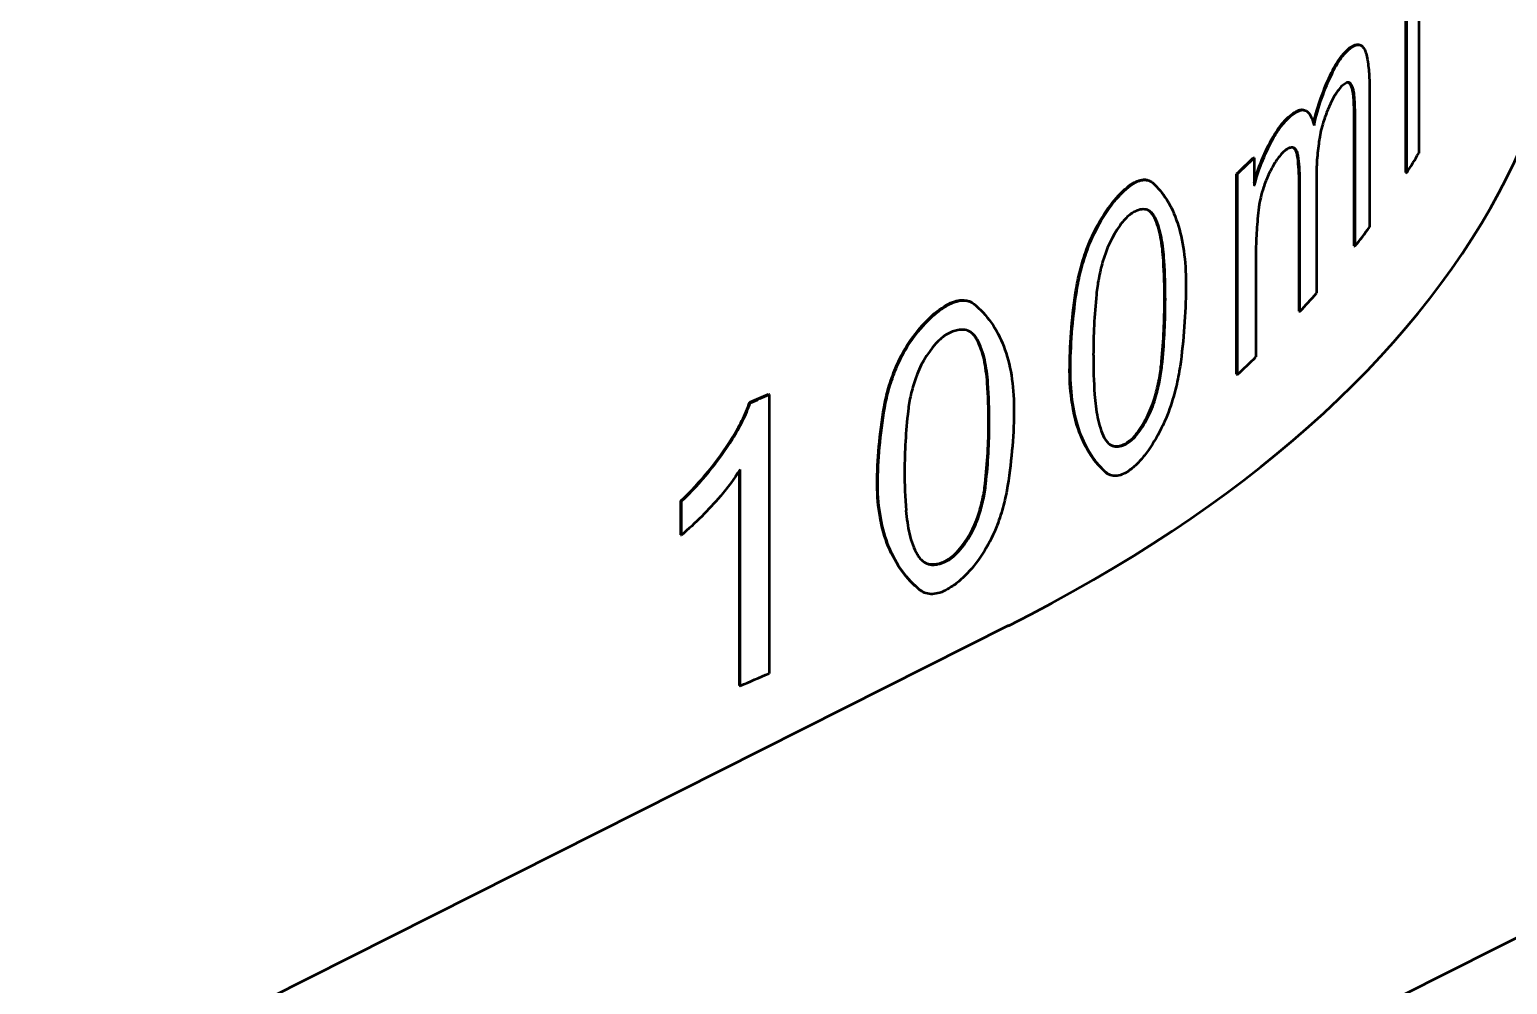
# Model space of a CAD drawing. Header units: millimetres. Extents: x -2015 to 3360, y -4745 to 2376.
# Drawn here: x 1969.57 to 1984.48, y 786.01 to 795.65 of the extents above; entities that cross this region are included whole.
import ezdxf

# ---------------------------------------------------------------- set-up
doc = ezdxf.new("R2010")
doc.units = ezdxf.units.MM
doc.header["$LTSCALE"] = 8
doc.layers.add('Visible (ISO)', color=7, linetype='Continuous', lineweight=50)
doc.layers.add('Visible Narrow (ISO)', color=7, linetype='Continuous', lineweight=35)

msp = doc.modelspace()

# ---------------------------------------------------------------- linework, layer by layer
at = {"layer": 'Visible (ISO)'}
for p, q in [((2006.626, 797.594), (1974.87, 781.591)), ((1983.586, 797.218), (1983.586, 794.403)), ((1983.456, 794.208), (1983.456, 797.023)), ((1983.465, 794.206), (1983.465, 797.021)), ((1982.983, 795.499), (1982.992, 795.497)), ((1983.089, 795.052), (1983.089, 793.656)), ((1982.428, 794.839), (1982.437, 794.837)), ((1982.935, 793.466), (1982.935, 794.755)), ((1982.944, 793.463), (1982.944, 794.752)), ((1981.916, 794.358), (1981.925, 794.355)), ((1981.925, 794.355), (1981.925, 794.078)), ((1981.747, 792.17), (1981.747, 794.196)), ((1981.747, 794.196), (1981.756, 794.193)), ((1983.456, 794.208), (1983.465, 794.206)), ((1980.861, 794.128), (1980.869, 794.124)), ((1981.756, 792.167), (1981.756, 794.193)), ((1981.925, 794.083), (1981.929, 794.081)), ((1981.925, 794.078), (1981.929, 794.081)), ((1982.378, 792.807), (1982.378, 794.134)), ((1982.387, 792.804), (1982.387, 794.132)), ((1982.553, 794.175), (1982.553, 792.99)), ((1982.935, 793.466), (1982.944, 793.463)), ((1981.943, 793.407), (1981.943, 792.347)), ((1979.07, 792.899), (1979.077, 792.895)), ((1982.378, 792.807), (1982.387, 792.804)), ((1981.747, 792.17), (1981.756, 792.167)), ((1977.023, 791.97), (1977.029, 791.966)), ((1977.029, 791.966), (1977.029, 789.15)), ((1976.835, 791.888), (1976.84, 791.884)), ((1976.732, 789.029), (1976.732, 791.199)), ((1976.738, 789.025), (1976.738, 791.209)), ((1980.468, 791.154), (1980.46, 791.158)), ((1976.14, 790.55), (1976.14, 790.892)), ((1976.14, 790.892), (1976.145, 790.888)), ((1976.145, 790.546), (1976.145, 790.888)), ((1976.14, 790.55), (1976.145, 790.546)), ((1978.575, 789.976), (1978.568, 789.981)), ((1979.446, 789.632), (1969.567, 784.653)), ((1976.732, 789.029), (1976.738, 789.025))]:
    msp.add_line(p, q, dxfattribs=at)
for centre, major_axis, ratio, start_param, end_param in [((1965.658, 797.592), (19.472, -1.039), 0.539555, 5.52758, 6.542008), ((1982.836, 794.968), (-0.046, -0.148), 0.399352, 2.938191, 3.401495), ((1982.827, 794.971), (-0.046, -0.148), 0.399311, 2.937823, 3.081932), ((1982.768, 794.788), (-0.089, -0.339), 0.387125, 2.660891, 2.92373), ((1982.777, 794.786), (-0.09, -0.339), 0.387176, 2.661266, 2.924105), ((1982.77, 794.817), (-0.112, -0.292), 0.326258, 3.920645, 4.335141), ((1982.39, 794.125), (0.333, 1.283), 0.334845, 5.440048, 5.533354), ((1982.306, 794.004), (-0.415, -1.419), 0.340416, 2.343175, 2.429528), ((1981.877, 793.392), (0.648, 2.504), 0.333965, 5.371694, 5.439604), ((1965.275, 800.058), (19.35, 0), 0.57735, 5.730822, 5.747701), ((1965.275, 800.058), (19.36, 0), 0.57735, 5.730822, 5.747701), ((1965.275, 798.032), (19.36, 0), 0.57735, 5.933777, 5.952533), ((1965.275, 798.032), (-19.36, 0), 0.57735, 2.720515, 2.73927), ((1977.244, 789.871), (2.478, 5.996), 0.475258, 5.428232, 5.505707), ((1977.254, 789.87), (2.477, 5.993), 0.475258, 5.428232, 5.505747), ((1965.275, 798.032), (-19.36, 0), 0.57735, 2.654872, 2.673627), ((1984.214, 795.151), (-2.633, -5.627), 0.514144, 5.450877, 5.531116), ((1965.275, 798.032), (-19.36, 0), 0.57735, 2.589229, 2.607984), ((1965.275, 800.847), (19.35, 0), 0.57735, 5.352643, 5.364834), ((1965.275, 800.847), (-19.36, 0), 0.57735, 2.211049, 2.22324), ((1974.751, 788.979), (3.146, 5.674), 0.56554, 5.487948, 5.565423), ((1974.76, 788.977), (3.145, 5.671), 0.56554, 5.487948, 5.565463), ((1980.649, 791.725), (-0.164, -0.267), 0.527231, 0.533734, 0.93532), ((1980.657, 791.721), (-0.164, -0.266), 0.527056, 0.534431, 0.936116), ((1982.961, 793.627), (-3.293, -5.269), 0.599778, 5.518453, 5.598692), ((1978.807, 790.522), (-0.21, -0.24), 0.595638, 0.640209, 1.041795), ((1978.814, 790.518), (-0.211, -0.239), 0.595359, 0.64098, 1.042665), ((1965.275, 798.032), (-19.36, 0), 0.57735, 2.204486, 2.223241)]:
    msp.add_ellipse(centre, major_axis=major_axis, ratio=ratio, start_param=start_param, end_param=end_param, dxfattribs=at)
for points in [[(1982.809, 795.385), (1982.863, 795.453), (1982.916, 795.493), (1982.96, 795.5)], [(1982.818, 795.383), (1982.872, 795.45), (1982.925, 795.49), (1982.97, 795.497)], [(1982.96, 795.5), (1982.968, 795.501), (1982.976, 795.501), (1982.983, 795.499)], [(1982.419, 794.841), (1982.422, 794.841), (1982.425, 794.84), (1982.428, 794.839)], [(1982.473, 794.812), (1982.498, 794.782), (1982.517, 794.739), (1982.529, 794.684)], [(1982.332, 794.448), (1982.327, 794.453), (1982.322, 794.457), (1982.316, 794.459)], [(1980.495, 793.904), (1980.549, 793.973), (1980.607, 794.031), (1980.664, 794.075)], [(1980.864, 793.82), (1980.859, 793.824), (1980.854, 793.827), (1980.848, 793.83)], [(1980.572, 793.676), (1980.494, 793.565), (1980.43, 793.432), (1980.396, 793.305)], [(1978.625, 792.715), (1978.687, 792.779), (1978.755, 792.833), (1978.823, 792.871)], [(1980.063, 792.206), (1980.063, 792.456), (1980.083, 792.72), (1980.123, 792.993)], [(1979.059, 792.598), (1979.057, 792.6), (1979.055, 792.601), (1979.053, 792.602)], [(1978.713, 792.481), (1978.621, 792.376), (1978.547, 792.249), (1978.506, 792.126)], [(1980.433, 791.175), (1980.316, 791.274), (1980.129, 791.556), (1980.063, 791.975), (1980.063, 792.206)], [(1980.762, 791.602), (1980.838, 791.713), (1980.899, 791.846), (1980.932, 791.972)], [(1978.121, 791.057), (1978.121, 791.307), (1978.144, 791.569), (1978.19, 791.838)], [(1976.14, 790.892), (1976.339, 791.081), (1976.513, 791.296), (1976.654, 791.521)], [(1976.145, 790.888), (1976.344, 791.076), (1976.519, 791.291), (1976.66, 791.517)], [(1980.484, 791.453), (1980.512, 791.441), (1980.544, 791.441), (1980.579, 791.451)], [(1976.738, 791.209), (1976.679, 791.116), (1976.612, 791.026), (1976.539, 790.94)], [(1980.46, 791.158), (1980.451, 791.162), (1980.441, 791.168), (1980.433, 791.175)], [(1978.552, 789.992), (1978.415, 790.101), (1978.197, 790.401), (1978.121, 790.825), (1978.121, 791.057)], [(1978.939, 790.39), (1979.029, 790.493), (1979.1, 790.62), (1979.14, 790.744)], [(1978.596, 790.273), (1978.631, 790.253), (1978.675, 790.247), (1978.723, 790.255)], [(1978.568, 789.981), (1978.562, 789.984), (1978.557, 789.988), (1978.552, 789.992)]]:
    msp.add_open_spline(points, degree=3, dxfattribs=at)
for points, knots in [([(1982.97, 795.497), (1982.98, 795.499), (1982.99, 795.498), (1983.008, 795.491), (1983.016, 795.484), (1983.023, 795.475)], [0, 0, 0, 0, 0.00885213, 0.00885213, 0.01757317, 0.01757317, 0.01757317, 0.01757317]), ([(1983.023, 795.475), (1983.032, 795.465), (1983.039, 795.451), (1983.052, 795.419), (1983.057, 795.401), (1983.062, 795.38)], [0, 0, 0, 0, 0.01031778, 0.01031778, 0.02051848, 0.02051848, 0.02051848, 0.02051848]), ([(1982.706, 795.218), (1982.722, 795.251), (1982.739, 795.282), (1982.774, 795.338), (1982.791, 795.364), (1982.809, 795.385)], [0, 0, 0, 0, 0.01233178, 0.01233178, 0.02475417, 0.02475417, 0.02475417, 0.02475417]), ([(1982.715, 795.215), (1982.731, 795.249), (1982.748, 795.28), (1982.783, 795.336), (1982.8, 795.361), (1982.818, 795.383)], [0, 0, 0, 0, 0.01233764, 0.01233764, 0.02476646, 0.02476646, 0.02476646, 0.02476646]), ([(1983.062, 795.38), (1983.071, 795.333), (1983.078, 795.282), (1983.087, 795.172), (1983.089, 795.114), (1983.089, 795.052)], [0, 0, 0, 0, 0.02275312, 0.02275312, 0.0454274, 0.0454274, 0.0454274, 0.0454274]), ([(1982.524, 794.705), (1982.544, 794.79), (1982.569, 794.876), (1982.599, 794.96), (1982.63, 795.05), (1982.667, 795.137), (1982.706, 795.218)], [-2.6548771, -2.6548771, -2.6548771, -2.6548771, -2.3537134, -2.3537134, -2.3537134, -2.0316343, -2.0316343, -2.0316343, -2.0316343]), ([(1982.529, 794.684), (1982.549, 794.776), (1982.576, 794.869), (1982.64, 795.049), (1982.676, 795.136), (1982.715, 795.215)], [0, 0, 0, 0, 0.02856495, 0.02856495, 0.05780685, 0.05780685, 0.05780685, 0.05780685]), ([(1982.865, 795.116), (1982.853, 795.112), (1982.839, 795.105), (1982.812, 795.083), (1982.797, 795.068), (1982.783, 795.051)], [0, 0, 0, 0, 0.00998653, 0.00998653, 0.02005575, 0.02005575, 0.02005575, 0.02005575]), ([(1982.723, 794.959), (1982.704, 794.923), (1982.686, 794.885), (1982.652, 794.803), (1982.636, 794.761), (1982.623, 794.717)], [0, 0, 0, 0, 0.01397254, 0.01397254, 0.02768872, 0.02768872, 0.02768872, 0.02768872]), ([(1982.926, 794.988), (1982.925, 795.004), (1982.922, 795.02), (1982.916, 795.049), (1982.912, 795.062), (1982.908, 795.073)], [0, 0, 0, 0, 0.00704239, 0.00704239, 0.01413551, 0.01413551, 0.01413551, 0.01413551]), ([(1982.935, 794.985), (1982.934, 795.002), (1982.932, 795.018), (1982.925, 795.046), (1982.922, 795.059), (1982.917, 795.071)], [0, 0, 0, 0, 0.00704262, 0.00704262, 0.01413632, 0.01413632, 0.01413632, 0.01413632]), ([(1982.236, 794.734), (1982.258, 794.756), (1982.279, 794.776), (1982.322, 794.809), (1982.342, 794.822), (1982.362, 794.831)], [0, 0, 0, 0, 0.01355386, 0.01355386, 0.02704323, 0.02704323, 0.02704323, 0.02704323]), ([(1982.245, 794.731), (1982.267, 794.754), (1982.288, 794.773), (1982.33, 794.806), (1982.351, 794.819), (1982.371, 794.828)], [0, 0, 0, 0, 0.01356114, 0.01356114, 0.02705738, 0.02705738, 0.02705738, 0.02705738]), ([(1982.362, 794.831), (1982.372, 794.836), (1982.382, 794.839), (1982.401, 794.843), (1982.41, 794.843), (1982.419, 794.841)], [0, 0, 0, 0, 0.00691668, 0.00691668, 0.01376764, 0.01376764, 0.01376764, 0.01376764]), ([(1982.371, 794.828), (1982.381, 794.833), (1982.391, 794.837), (1982.41, 794.84), (1982.419, 794.84), (1982.428, 794.839)], [0, 0, 0, 0, 0.00691973, 0.00691973, 0.01377328, 0.01377328, 0.01377328, 0.01377328]), ([(1982.428, 794.839), (1982.436, 794.837), (1982.445, 794.834), (1982.46, 794.825), (1982.467, 794.819), (1982.473, 794.812)], [0, 0, 0, 0, 0.00689599, 0.00689599, 0.01371259, 0.01371259, 0.01371259, 0.01371259]), ([(1982.944, 794.752), (1982.944, 794.776), (1982.944, 794.8), (1982.943, 794.846), (1982.942, 794.87), (1982.941, 794.892)], [0, 0, 0, 0, 0.00878071, 0.00878071, 0.01756294, 0.01756294, 0.01756294, 0.01756294]), ([(1982.117, 794.569), (1982.136, 794.602), (1982.155, 794.632), (1982.195, 794.687), (1982.216, 794.712), (1982.236, 794.734)], [0, 0, 0, 0, 0.01256489, 0.01256489, 0.02521383, 0.02521383, 0.02521383, 0.02521383]), ([(1982.125, 794.566), (1982.144, 794.599), (1982.164, 794.629), (1982.204, 794.685), (1982.225, 794.709), (1982.245, 794.731)], [0, 0, 0, 0, 0.01257094, 0.01257094, 0.02522647, 0.02522647, 0.02522647, 0.02522647]), ([(1982.623, 794.717), (1982.614, 794.689), (1982.606, 794.66), (1982.593, 794.602), (1982.587, 794.574), (1982.583, 794.546)], [0, 0, 0, 0, 0.00895299, 0.00895299, 0.01778802, 0.01778802, 0.01778802, 0.01778802]), ([(1981.925, 794.102), (1981.945, 794.18), (1981.972, 794.259), (1982.003, 794.335), (1982.036, 794.417), (1982.075, 794.497), (1982.117, 794.569)], [-2.6574187, -2.6574187, -2.6574187, -2.6574187, -2.3451111, -2.3451111, -2.3451111, -2.009194, -2.009194, -2.009194, -2.009194]), ([(1981.929, 794.081), (1981.95, 794.166), (1981.979, 794.251), (1982.045, 794.415), (1982.084, 794.494), (1982.125, 794.566)], [0, 0, 0, 0, 0.0265228, 0.0265228, 0.05369435, 0.05369435, 0.05369435, 0.05369435]), ([(1982.583, 794.546), (1982.573, 794.481), (1982.566, 794.417), (1982.556, 794.292), (1982.553, 794.232), (1982.553, 794.175)], [0, 0, 0, 0, 0.02102037, 0.02102037, 0.04196345, 0.04196345, 0.04196345, 0.04196345]), ([(1982.208, 794.403), (1982.196, 794.39), (1982.183, 794.375), (1982.158, 794.341), (1982.145, 794.323), (1982.133, 794.304)], [0, 0, 0, 0, 0.00787238, 0.00787238, 0.01570652, 0.01570652, 0.01570652, 0.01570652]), ([(1982.303, 794.46), (1982.289, 794.459), (1982.274, 794.454), (1982.242, 794.434), (1982.225, 794.421), (1982.208, 794.403)], [0, 0, 0, 0, 0.01023759, 0.01023759, 0.02058355, 0.02058355, 0.02058355, 0.02058355]), ([(1982.341, 794.445), (1982.336, 794.451), (1982.33, 794.455), (1982.317, 794.46), (1982.31, 794.461), (1982.303, 794.46)], [0, 0, 0, 0, 0.00523156, 0.00523156, 0.01053842, 0.01053842, 0.01053842, 0.01053842]), ([(1982.36, 794.382), (1982.357, 794.396), (1982.354, 794.41), (1982.344, 794.432), (1982.339, 794.441), (1982.332, 794.448)], [0, 0, 0, 0, 0.00661057, 0.00661057, 0.01330813, 0.01330813, 0.01330813, 0.01330813]), ([(1982.368, 794.379), (1982.366, 794.394), (1982.362, 794.407), (1982.353, 794.429), (1982.347, 794.438), (1982.341, 794.445)], [0, 0, 0, 0, 0.006611, 0.006611, 0.01330958, 0.01330958, 0.01330958, 0.01330958]), ([(1982.378, 794.134), (1982.378, 794.179), (1982.376, 794.222), (1982.37, 794.305), (1982.366, 794.344), (1982.36, 794.382)], [0, 0, 0, 0, 0.01651504, 0.01651504, 0.03302972, 0.03302972, 0.03302972, 0.03302972]), ([(1982.387, 794.132), (1982.387, 794.176), (1982.385, 794.22), (1982.379, 794.302), (1982.374, 794.342), (1982.368, 794.379)], [0, 0, 0, 0, 0.01651522, 0.01651522, 0.03303008, 0.03303008, 0.03303008, 0.03303008]), ([(1982.133, 794.304), (1982.111, 794.268), (1982.09, 794.228), (1982.051, 794.145), (1982.034, 794.101), (1982.019, 794.057)], [0, 0, 0, 0, 0.01436755, 0.01436755, 0.02844595, 0.02844595, 0.02844595, 0.02844595]), ([(1980.503, 793.901), (1980.53, 793.935), (1980.558, 793.967), (1980.614, 794.024), (1980.643, 794.05), (1980.672, 794.071)], [0, 0, 0, 0, 0.014091, 0.014091, 0.02827231, 0.02827231, 0.02827231, 0.02827231]), ([(1980.664, 794.075), (1980.708, 794.108), (1980.752, 794.129), (1980.79, 794.135), (1980.816, 794.139), (1980.84, 794.136), (1980.861, 794.128)], [-1.5707963, -1.5707963, -1.5707963, -1.5707963, -1.113424, -1.113424, -1.113424, -0.8095515, -0.8095515, -0.8095515, -0.8095515]), ([(1980.672, 794.071), (1980.694, 794.088), (1980.716, 794.102), (1980.758, 794.122), (1980.779, 794.129), (1980.818, 794.135), (1980.836, 794.134), (1980.869, 794.125), (1980.885, 794.118), (1980.898, 794.106)], [0, 0, 0, 0, 0.01087225, 0.01087225, 0.02166283, 0.02166283, 0.03231179, 0.03231179, 0.04278236, 0.04278236, 0.04278236, 0.04278236]), ([(1980.898, 794.106), (1980.953, 794.058), (1981.002, 794), (1981.087, 793.863), (1981.122, 793.786), (1981.179, 793.613), (1981.201, 793.518), (1981.229, 793.313), (1981.237, 793.202), (1981.237, 793.086)], [0, 0, 0, 0, 0.043807, 0.043807, 0.0870851, 0.0870851, 0.1299533, 0.1299533, 0.172765, 0.172765, 0.172765, 0.172765]), ([(1982.019, 794.057), (1982.008, 794.023), (1981.999, 793.989), (1981.983, 793.922), (1981.977, 793.889), (1981.973, 793.858)], [0, 0, 0, 0, 0.01059953, 0.01059953, 0.02106316, 0.02106316, 0.02106316, 0.02106316]), ([(1980.222, 793.398), (1980.252, 793.487), (1980.292, 793.576), (1980.338, 793.662), (1980.385, 793.748), (1980.438, 793.83), (1980.495, 793.904)], [-2.6561201, -2.6561201, -2.6561201, -2.6561201, -2.3272292, -2.3272292, -2.3272292, -1.9983383, -1.9983383, -1.9983383, -1.9983383]), ([(1980.23, 793.394), (1980.26, 793.484), (1980.3, 793.574), (1980.393, 793.746), (1980.447, 793.827), (1980.503, 793.901)], [0, 0, 0, 0, 0.02907119, 0.02907119, 0.05883924, 0.05883924, 0.05883924, 0.05883924]), ([(1980.67, 793.781), (1980.653, 793.768), (1980.636, 793.752), (1980.603, 793.717), (1980.587, 793.698), (1980.572, 793.676)], [0, 0, 0, 0, 0.00835341, 0.00835341, 0.01663391, 0.01663391, 0.01663391, 0.01663391]), ([(1980.759, 793.829), (1980.745, 793.825), (1980.73, 793.818), (1980.701, 793.802), (1980.685, 793.792), (1980.67, 793.781)], [0, 0, 0, 0, 0.00749917, 0.00749917, 0.01503178, 0.01503178, 0.01503178, 0.01503178]), ([(1980.872, 793.817), (1980.857, 793.828), (1980.839, 793.834), (1980.802, 793.838), (1980.781, 793.836), (1980.759, 793.829)], [0, 0, 0, 0, 0.01121573, 0.01121573, 0.02263574, 0.02263574, 0.02263574, 0.02263574]), ([(1980.918, 793.753), (1980.911, 793.768), (1980.903, 793.781), (1980.885, 793.803), (1980.875, 793.813), (1980.864, 793.82)], [0, 0, 0, 0, 0.00814431, 0.00814431, 0.0163731, 0.0163731, 0.0163731, 0.0163731]), ([(1980.926, 793.75), (1980.919, 793.764), (1980.911, 793.777), (1980.893, 793.8), (1980.883, 793.809), (1980.872, 793.817)], [0, 0, 0, 0, 0.00814539, 0.00814539, 0.01637582, 0.01637582, 0.01637582, 0.01637582]), ([(1980.981, 793.552), (1980.975, 793.59), (1980.966, 793.626), (1980.945, 793.693), (1980.932, 793.724), (1980.918, 793.753)], [0, 0, 0, 0, 0.01633527, 0.01633527, 0.03275973, 0.03275973, 0.03275973, 0.03275973]), ([(1980.99, 793.549), (1980.983, 793.587), (1980.974, 793.622), (1980.953, 793.69), (1980.94, 793.721), (1980.926, 793.75)], [0, 0, 0, 0, 0.01633595, 0.01633595, 0.03276173, 0.03276173, 0.03276173, 0.03276173]), ([(1981.973, 793.858), (1981.963, 793.779), (1981.956, 793.702), (1981.946, 793.551), (1981.943, 793.477), (1981.943, 793.407)], [0, 0, 0, 0, 0.02609156, 0.02609156, 0.05213405, 0.05213405, 0.05213405, 0.05213405]), ([(1981.009, 793.318), (1981.006, 793.36), (1981.003, 793.4), (1980.994, 793.478), (1980.988, 793.516), (1980.981, 793.552)], [0, 0, 0, 0, 0.01585153, 0.01585153, 0.03170296, 0.03170296, 0.03170296, 0.03170296]), ([(1981.017, 793.315), (1981.015, 793.356), (1981.011, 793.396), (1981.002, 793.474), (1980.996, 793.512), (1980.99, 793.549)], [0, 0, 0, 0, 0.01585173, 0.01585173, 0.03170337, 0.03170337, 0.03170337, 0.03170337]), ([(1980.123, 792.993), (1980.132, 793.058), (1980.145, 793.125), (1980.179, 793.26), (1980.199, 793.329), (1980.222, 793.398)], [0, 0, 0, 0, 0.02195783, 0.02195783, 0.04408733, 0.04408733, 0.04408733, 0.04408733]), ([(1980.131, 792.99), (1980.14, 793.055), (1980.153, 793.121), (1980.186, 793.257), (1980.207, 793.325), (1980.23, 793.394)], [0, 0, 0, 0, 0.02195878, 0.02195878, 0.04409052, 0.04409052, 0.04409052, 0.04409052]), ([(1980.396, 793.305), (1980.38, 793.249), (1980.367, 793.193), (1980.346, 793.083), (1980.338, 793.029), (1980.333, 792.976)], [0, 0, 0, 0, 0.0182188, 0.0182188, 0.03633571, 0.03633571, 0.03633571, 0.03633571]), ([(1981.237, 793.086), (1981.237, 792.961), (1981.232, 792.832), (1981.215, 792.569), (1981.201, 792.434), (1981.184, 792.297)], [0, 0, 0, 0, 0.04591624, 0.04591624, 0.09190288, 0.09190288, 0.09190288, 0.09190288]), ([(1978.632, 792.711), (1978.663, 792.743), (1978.696, 792.773), (1978.762, 792.825), (1978.796, 792.848), (1978.83, 792.867)], [0, 0, 0, 0, 0.014091, 0.014091, 0.02827231, 0.02827231, 0.02827231, 0.02827231]), ([(1978.823, 792.871), (1978.875, 792.9), (1978.926, 792.917), (1978.972, 792.92), (1979.009, 792.922), (1979.042, 792.914), (1979.07, 792.899)], [-1.5707963, -1.5707963, -1.5707963, -1.5707963, -1.113424, -1.113424, -1.113424, -0.7483706, -0.7483706, -0.7483706, -0.7483706]), ([(1978.83, 792.867), (1978.856, 792.881), (1978.882, 792.893), (1978.932, 792.909), (1978.956, 792.914), (1979.002, 792.917), (1979.024, 792.914), (1979.063, 792.903), (1979.081, 792.894), (1979.097, 792.881)], [0, 0, 0, 0, 0.01087225, 0.01087225, 0.02166283, 0.02166283, 0.03231179, 0.03231179, 0.04278236, 0.04278236, 0.04278236, 0.04278236]), ([(1979.097, 792.881), (1979.162, 792.828), (1979.221, 792.765), (1979.322, 792.621), (1979.364, 792.54), (1979.432, 792.362), (1979.458, 792.265), (1979.492, 792.057), (1979.501, 791.947), (1979.501, 791.83)], [0, 0, 0, 0, 0.043807, 0.043807, 0.0870851, 0.0870851, 0.1299533, 0.1299533, 0.172765, 0.172765, 0.172765, 0.172765]), ([(1980.071, 792.203), (1980.071, 792.328), (1980.076, 792.456), (1980.096, 792.719), (1980.111, 792.853), (1980.131, 792.99)], [0, 0, 0, 0, 0.04594796, 0.04594796, 0.09196619, 0.09196619, 0.09196619, 0.09196619]), ([(1980.333, 792.976), (1980.323, 792.871), (1980.315, 792.768), (1980.305, 792.563), (1980.302, 792.463), (1980.302, 792.364)], [0, 0, 0, 0, 0.0362469, 0.0362469, 0.07249386, 0.07249386, 0.07249386, 0.07249386]), ([(1980.991, 792.3), (1981.001, 792.406), (1981.008, 792.511), (1981.018, 792.717), (1981.02, 792.818), (1981.02, 792.918)], [0, 0, 0, 0, 0.03647941, 0.03647941, 0.0729589, 0.0729589, 0.0729589, 0.0729589]), ([(1980.999, 792.297), (1981.009, 792.403), (1981.016, 792.508), (1981.026, 792.714), (1981.028, 792.815), (1981.028, 792.914)], [0, 0, 0, 0, 0.0364797, 0.0364797, 0.07295946, 0.07295946, 0.07295946, 0.07295946]), ([(1978.306, 792.233), (1978.341, 792.32), (1978.387, 792.406), (1978.441, 792.488), (1978.496, 792.569), (1978.558, 792.647), (1978.625, 792.715)], [-2.6561201, -2.6561201, -2.6561201, -2.6561201, -2.3272292, -2.3272292, -2.3272292, -1.9983383, -1.9983383, -1.9983383, -1.9983383]), ([(1978.313, 792.229), (1978.348, 792.317), (1978.394, 792.403), (1978.503, 792.566), (1978.566, 792.643), (1978.632, 792.711)], [0, 0, 0, 0, 0.02907119, 0.02907119, 0.05883924, 0.05883924, 0.05883924, 0.05883924]), ([(1978.828, 792.576), (1978.808, 792.565), (1978.788, 792.551), (1978.75, 792.519), (1978.731, 792.501), (1978.713, 792.481)], [0, 0, 0, 0, 0.00835341, 0.00835341, 0.01663391, 0.01663391, 0.01663391, 0.01663391]), ([(1978.933, 792.616), (1978.916, 792.613), (1978.899, 792.608), (1978.864, 792.595), (1978.846, 792.586), (1978.828, 792.576)], [0, 0, 0, 0, 0.00749917, 0.00749917, 0.01503178, 0.01503178, 0.01503178, 0.01503178]), ([(1979.066, 792.594), (1979.048, 792.606), (1979.028, 792.614), (1978.983, 792.622), (1978.959, 792.621), (1978.933, 792.616)], [0, 0, 0, 0, 0.01121573, 0.01121573, 0.02263574, 0.02263574, 0.02263574, 0.02263574]), ([(1979.123, 792.526), (1979.115, 792.541), (1979.105, 792.555), (1979.084, 792.579), (1979.072, 792.59), (1979.059, 792.598)], [0, 0, 0, 0, 0.00814431, 0.00814431, 0.0163731, 0.0163731, 0.0163731, 0.0163731]), ([(1979.131, 792.522), (1979.122, 792.537), (1979.113, 792.551), (1979.091, 792.575), (1979.079, 792.585), (1979.066, 792.594)], [0, 0, 0, 0, 0.00814539, 0.00814539, 0.01637582, 0.01637582, 0.01637582, 0.01637582]), ([(1979.199, 792.319), (1979.191, 792.358), (1979.18, 792.394), (1979.155, 792.464), (1979.14, 792.496), (1979.123, 792.526)], [0, 0, 0, 0, 0.01633527, 0.01633527, 0.03275973, 0.03275973, 0.03275973, 0.03275973]), ([(1979.206, 792.315), (1979.198, 792.354), (1979.187, 792.39), (1979.162, 792.46), (1979.147, 792.492), (1979.131, 792.522)], [0, 0, 0, 0, 0.01633595, 0.01633595, 0.03276173, 0.03276173, 0.03276173, 0.03276173]), ([(1979.231, 792.083), (1979.229, 792.125), (1979.224, 792.165), (1979.213, 792.244), (1979.207, 792.282), (1979.199, 792.319)], [0, 0, 0, 0, 0.01585153, 0.01585153, 0.03170296, 0.03170296, 0.03170296, 0.03170296]), ([(1979.239, 792.079), (1979.236, 792.121), (1979.232, 792.161), (1979.221, 792.24), (1979.214, 792.278), (1979.206, 792.315)], [0, 0, 0, 0, 0.01585173, 0.01585173, 0.03170337, 0.03170337, 0.03170337, 0.03170337]), ([(1980.932, 791.972), (1980.947, 792.028), (1980.959, 792.084), (1980.979, 792.194), (1980.986, 792.248), (1980.991, 792.3)], [0, 0, 0, 0, 0.01805894, 0.01805894, 0.03601173, 0.03601173, 0.03601173, 0.03601173]), ([(1980.94, 791.969), (1980.955, 792.025), (1980.967, 792.081), (1980.987, 792.191), (1980.994, 792.245), (1980.999, 792.297)], [0, 0, 0, 0, 0.0180603, 0.0180603, 0.03601367, 0.03601367, 0.03601367, 0.03601367]), ([(1981.184, 792.297), (1981.175, 792.231), (1981.164, 792.164), (1981.134, 792.028), (1981.116, 791.959), (1981.094, 791.889)], [0, 0, 0, 0, 0.02187074, 0.02187074, 0.0439155, 0.0439155, 0.0439155, 0.0439155]), ([(1978.19, 791.838), (1978.201, 791.902), (1978.217, 791.968), (1978.255, 792.1), (1978.279, 792.167), (1978.306, 792.233)], [0, 0, 0, 0, 0.02195783, 0.02195783, 0.04408733, 0.04408733, 0.04408733, 0.04408733]), ([(1978.197, 791.834), (1978.208, 791.898), (1978.223, 791.963), (1978.262, 792.096), (1978.285, 792.163), (1978.313, 792.229)], [0, 0, 0, 0, 0.02195878, 0.02195878, 0.04409052, 0.04409052, 0.04409052, 0.04409052]), ([(1978.506, 792.126), (1978.488, 792.071), (1978.473, 792.016), (1978.448, 791.908), (1978.439, 791.854), (1978.433, 791.802)], [0, 0, 0, 0, 0.0182188, 0.0182188, 0.03633571, 0.03633571, 0.03633571, 0.03633571]), ([(1980.441, 791.171), (1980.383, 791.22), (1980.33, 791.28), (1980.238, 791.42), (1980.199, 791.498), (1980.135, 791.674), (1980.111, 791.77), (1980.079, 791.976), (1980.071, 792.087), (1980.071, 792.203)], [0, 0, 0, 0, 0.0436851, 0.0436851, 0.0868429, 0.0868429, 0.129592, 0.129592, 0.1722832, 0.1722832, 0.1722832, 0.1722832]), ([(1980.315, 791.967), (1980.317, 791.926), (1980.321, 791.886), (1980.331, 791.808), (1980.337, 791.77), (1980.345, 791.734)], [0, 0, 0, 0, 0.01574971, 0.01574971, 0.03149932, 0.03149932, 0.03149932, 0.03149932]), ([(1980.77, 791.599), (1980.808, 791.654), (1980.842, 791.714), (1980.9, 791.84), (1980.923, 791.905), (1980.94, 791.969)], [0, 0, 0, 0, 0.02103243, 0.02103243, 0.04155381, 0.04155381, 0.04155381, 0.04155381]), ([(1976.654, 791.521), (1976.691, 791.581), (1976.725, 791.642), (1976.786, 791.764), (1976.812, 791.826), (1976.835, 791.888)], [0, 0, 0, 0, 0.02118528, 0.02118528, 0.04215788, 0.04215788, 0.04215788, 0.04215788]), ([(1976.66, 791.517), (1976.697, 791.576), (1976.731, 791.637), (1976.792, 791.76), (1976.818, 791.822), (1976.84, 791.884)], [0, 0, 0, 0, 0.02118948, 0.02118948, 0.04216469, 0.04216469, 0.04216469, 0.04216469]), ([(1978.127, 791.052), (1978.127, 791.177), (1978.133, 791.305), (1978.157, 791.566), (1978.174, 791.699), (1978.197, 791.834)], [0, 0, 0, 0, 0.04594796, 0.04594796, 0.09196619, 0.09196619, 0.09196619, 0.09196619]), ([(1979.501, 791.83), (1979.501, 791.705), (1979.496, 791.577), (1979.474, 791.315), (1979.459, 791.181), (1979.437, 791.045)], [0, 0, 0, 0, 0.04591624, 0.04591624, 0.09190288, 0.09190288, 0.09190288, 0.09190288]), ([(1981.094, 791.889), (1981.067, 791.798), (1981.03, 791.707), (1980.944, 791.534), (1980.894, 791.451), (1980.839, 791.377)], [0, 0, 0, 0, 0.02895113, 0.02895113, 0.05859624, 0.05859624, 0.05859624, 0.05859624]), ([(1978.433, 791.802), (1978.421, 791.698), (1978.412, 791.595), (1978.4, 791.392), (1978.397, 791.292), (1978.397, 791.193)], [0, 0, 0, 0, 0.0362469, 0.0362469, 0.07249386, 0.07249386, 0.07249386, 0.07249386]), ([(1979.21, 791.067), (1979.222, 791.172), (1979.23, 791.276), (1979.242, 791.481), (1979.245, 791.582), (1979.245, 791.681)], [0, 0, 0, 0, 0.03647941, 0.03647941, 0.0729589, 0.0729589, 0.0729589, 0.0729589]), ([(1979.217, 791.063), (1979.229, 791.168), (1979.238, 791.272), (1979.249, 791.477), (1979.252, 791.578), (1979.252, 791.677)], [0, 0, 0, 0, 0.0364797, 0.0364797, 0.07295946, 0.07295946, 0.07295946, 0.07295946]), ([(1980.345, 791.734), (1980.352, 791.696), (1980.362, 791.66), (1980.384, 791.592), (1980.398, 791.56), (1980.412, 791.53)], [0, 0, 0, 0, 0.01636565, 0.01636565, 0.03281947, 0.03281947, 0.03281947, 0.03281947]), ([(1980.412, 791.53), (1980.42, 791.516), (1980.428, 791.503), (1980.448, 791.48), (1980.458, 791.47), (1980.47, 791.461)], [0, 0, 0, 0, 0.00816866, 0.00816866, 0.016422, 0.016422, 0.016422, 0.016422]), ([(1980.665, 791.497), (1980.682, 791.51), (1980.699, 791.525), (1980.731, 791.561), (1980.747, 791.581), (1980.762, 791.602)], [0, 0, 0, 0, 0.00840544, 0.00840544, 0.01674027, 0.01674027, 0.01674027, 0.01674027]), ([(1980.673, 791.494), (1980.69, 791.506), (1980.707, 791.522), (1980.739, 791.557), (1980.755, 791.577), (1980.77, 791.599)], [0, 0, 0, 0, 0.00840975, 0.00840975, 0.01674845, 0.01674845, 0.01674845, 0.01674845]), ([(1980.47, 791.461), (1980.485, 791.45), (1980.504, 791.444), (1980.543, 791.439), (1980.565, 791.441), (1980.587, 791.448)], [0, 0, 0, 0, 0.01135824, 0.01135824, 0.0229261, 0.0229261, 0.0229261, 0.0229261]), ([(1980.839, 791.377), (1980.813, 791.342), (1980.786, 791.31), (1980.73, 791.251), (1980.701, 791.226), (1980.672, 791.204)], [0, 0, 0, 0, 0.0142434, 0.0142434, 0.02857688, 0.02857688, 0.02857688, 0.02857688]), ([(1979.14, 790.744), (1979.157, 790.799), (1979.172, 790.854), (1979.196, 790.962), (1979.204, 791.015), (1979.21, 791.067)], [0, 0, 0, 0, 0.01805894, 0.01805894, 0.03601173, 0.03601173, 0.03601173, 0.03601173]), ([(1979.147, 790.74), (1979.165, 790.795), (1979.179, 790.85), (1979.203, 790.958), (1979.212, 791.011), (1979.217, 791.063)], [0, 0, 0, 0, 0.0180603, 0.0180603, 0.03601367, 0.03601367, 0.03601367, 0.03601367]), ([(1980.672, 791.204), (1980.65, 791.187), (1980.628, 791.174), (1980.585, 791.154), (1980.564, 791.147), (1980.524, 791.142), (1980.505, 791.143), (1980.47, 791.152), (1980.455, 791.16), (1980.441, 791.171)], [0, 0, 0, 0, 0.01084531, 0.01084531, 0.02160922, 0.02160922, 0.03223192, 0.03223192, 0.04267677, 0.04267677, 0.04267677, 0.04267677]), ([(1976.539, 790.94), (1976.479, 790.869), (1976.416, 790.801), (1976.284, 790.669), (1976.216, 790.606), (1976.145, 790.546)], [0, 0, 0, 0, 0.02798235, 0.02798235, 0.05618723, 0.05618723, 0.05618723, 0.05618723]), ([(1978.559, 789.988), (1978.491, 790.042), (1978.429, 790.107), (1978.322, 790.254), (1978.276, 790.337), (1978.203, 790.518), (1978.175, 790.616), (1978.137, 790.825), (1978.127, 790.936), (1978.127, 791.052)], [0, 0, 0, 0, 0.0436851, 0.0436851, 0.0868429, 0.0868429, 0.129592, 0.129592, 0.1722832, 0.1722832, 0.1722832, 0.1722832]), ([(1979.437, 791.045), (1979.427, 790.981), (1979.413, 790.915), (1979.378, 790.781), (1979.356, 790.714), (1979.331, 790.646)], [0, 0, 0, 0, 0.02187074, 0.02187074, 0.0439155, 0.0439155, 0.0439155, 0.0439155]), ([(1978.411, 790.794), (1978.415, 790.753), (1978.419, 790.713), (1978.431, 790.634), (1978.438, 790.596), (1978.446, 790.559)], [0, 0, 0, 0, 0.01574971, 0.01574971, 0.03149932, 0.03149932, 0.03149932, 0.03149932]), ([(1978.946, 790.385), (1978.99, 790.437), (1979.031, 790.494), (1979.099, 790.615), (1979.127, 790.677), (1979.147, 790.74)], [0, 0, 0, 0, 0.02103243, 0.02103243, 0.04155381, 0.04155381, 0.04155381, 0.04155381]), ([(1979.331, 790.646), (1979.298, 790.558), (1979.254, 790.47), (1979.152, 790.304), (1979.092, 790.226), (1979.028, 790.158)], [0, 0, 0, 0, 0.02895113, 0.02895113, 0.05859624, 0.05859624, 0.05859624, 0.05859624]), ([(1978.446, 790.559), (1978.455, 790.52), (1978.466, 790.483), (1978.493, 790.413), (1978.508, 790.38), (1978.526, 790.349)], [0, 0, 0, 0, 0.01636565, 0.01636565, 0.03281947, 0.03281947, 0.03281947, 0.03281947]), ([(1978.526, 790.349), (1978.534, 790.334), (1978.544, 790.32), (1978.567, 790.295), (1978.579, 790.284), (1978.592, 790.275)], [0, 0, 0, 0, 0.00816866, 0.00816866, 0.016422, 0.016422, 0.016422, 0.016422]), ([(1978.824, 790.293), (1978.844, 790.304), (1978.864, 790.318), (1978.903, 790.351), (1978.921, 790.369), (1978.939, 790.39)], [0, 0, 0, 0, 0.00840544, 0.00840544, 0.01674027, 0.01674027, 0.01674027, 0.01674027]), ([(1978.831, 790.289), (1978.851, 790.3), (1978.871, 790.314), (1978.91, 790.347), (1978.928, 790.365), (1978.946, 790.385)], [0, 0, 0, 0, 0.00840975, 0.00840975, 0.01674845, 0.01674845, 0.01674845, 0.01674845]), ([(1978.592, 790.275), (1978.611, 790.262), (1978.632, 790.254), (1978.679, 790.246), (1978.704, 790.246), (1978.73, 790.251)], [0, 0, 0, 0, 0.01135824, 0.01135824, 0.0229261, 0.0229261, 0.0229261, 0.0229261]), ([(1979.028, 790.158), (1978.997, 790.125), (1978.964, 790.095), (1978.898, 790.042), (1978.864, 790.018), (1978.83, 789.999)], [0, 0, 0, 0, 0.0142434, 0.0142434, 0.02857688, 0.02857688, 0.02857688, 0.02857688]), ([(1978.83, 789.999), (1978.804, 789.984), (1978.778, 789.973), (1978.728, 789.957), (1978.703, 789.952), (1978.656, 789.951), (1978.634, 789.953), (1978.593, 789.965), (1978.575, 789.975), (1978.559, 789.988)], [0, 0, 0, 0, 0.01084531, 0.01084531, 0.02160922, 0.02160922, 0.03223192, 0.03223192, 0.04267677, 0.04267677, 0.04267677, 0.04267677])]:
    msp.add_open_spline(points, degree=3, knots=knots, dxfattribs=at)
at = {"layer": 'Visible Narrow (ISO)'}
for p, q in [((1982.96, 795.5), (1982.97, 795.497)), ((1982.809, 795.385), (1982.818, 795.383)), ((1982.706, 795.218), (1982.715, 795.215)), ((1982.884, 795.112), (1982.893, 795.109)), ((1982.908, 795.073), (1982.917, 795.071)), ((1982.926, 794.988), (1982.935, 794.985)), ((1982.362, 794.831), (1982.371, 794.828)), ((1982.419, 794.841), (1982.428, 794.839)), ((1982.932, 794.895), (1982.941, 794.892)), ((1982.236, 794.734), (1982.245, 794.731)), ((1982.935, 794.755), (1982.944, 794.752)), ((1982.117, 794.569), (1982.125, 794.566)), ((1982.332, 794.448), (1982.341, 794.445)), ((1982.36, 794.382), (1982.368, 794.379)), ((1980.664, 794.075), (1980.672, 794.071)), ((1982.378, 794.134), (1982.387, 794.132)), ((1980.495, 793.904), (1980.503, 793.901)), ((1980.864, 793.82), (1980.872, 793.817)), ((1980.918, 793.753), (1980.926, 793.75)), ((1980.981, 793.552), (1980.99, 793.549)), ((1980.222, 793.398), (1980.23, 793.394)), ((1981.009, 793.318), (1981.017, 793.315)), ((1978.823, 792.871), (1978.83, 792.867)), ((1980.123, 792.993), (1980.131, 792.99)), ((1981.02, 792.918), (1981.028, 792.914)), ((1978.625, 792.715), (1978.632, 792.711)), ((1979.059, 792.598), (1979.066, 792.594)), ((1979.123, 792.526), (1979.131, 792.522)), ((1979.199, 792.319), (1979.206, 792.315)), ((1980.991, 792.3), (1980.999, 792.297)), ((1978.306, 792.233), (1978.313, 792.229)), ((1980.063, 792.206), (1980.071, 792.203)), ((1979.231, 792.083), (1979.239, 792.079)), ((1980.932, 791.972), (1980.94, 791.969)), ((1978.19, 791.838), (1978.197, 791.834)), ((1979.245, 791.681), (1979.252, 791.677)), ((1976.654, 791.521), (1976.66, 791.517)), ((1980.762, 791.602), (1980.77, 791.599)), ((1980.579, 791.451), (1980.587, 791.448)), ((1980.665, 791.497), (1980.673, 791.494)), ((1979.21, 791.067), (1979.217, 791.063)), ((1980.433, 791.175), (1980.441, 791.171)), ((1978.121, 791.057), (1978.127, 791.052)), ((1979.14, 790.744), (1979.147, 790.74)), ((1978.939, 790.39), (1978.946, 790.385)), ((1978.723, 790.255), (1978.73, 790.251)), ((1978.824, 790.293), (1978.831, 790.289)), ((1978.552, 789.992), (1978.559, 789.988))]:
    msp.add_line(p, q, dxfattribs=at)

doc.saveas('drawing.dxf')
